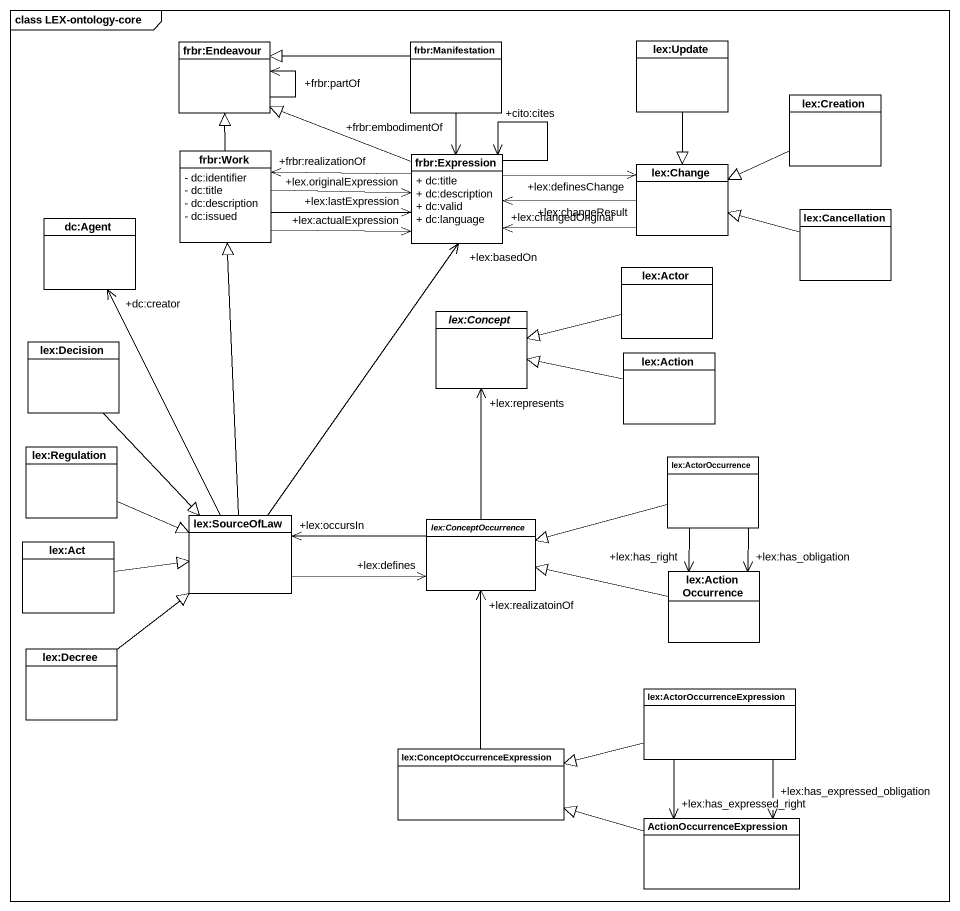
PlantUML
@startuml
mainframe class LEX-ontology-core
hide circle
hide empty members
skinparam classAttributeIconSize 0
class "frbr:Endeavour" as frbr_Endeavour
class "frbr:Manifestation" as frbr_Manifestation
class "lex:Update" as lex_Update
class "lex:Creation" as lex_Creation
class "frbr:Work" as frbr_Work {
  - dc:identifier
  - dc:title
  - dc:description
  - dc:issued
}
class "frbr:Expression" as frbr_Expression {
  + dc:title
  + dc:description
  + dc:valid
  + dc:language
}
class "lex:Change" as lex_Change
class "dc:Agent" as dc_Agent
class "lex:Cancellation" as lex_Cancellation
class "lex:Actor" as lex_Actor
abstract class "lex:Concept" as lex_Concept
class "lex:Decision" as lex_Decision
class "lex:Action" as lex_Action
class "lex:Regulation" as lex_Regulation
class "lex:ActorOccurrence" as lex_ActorOccurrence
class "lex:SourceOfLaw" as lex_SourceOfLaw
abstract class "lex:ConceptOccurrence" as lex_ConceptOccurrence
class "lex:Act" as lex_Act
class "lex:ActionOccurrence" as lex_ActionOccurrence
class "lex:Decree" as lex_Decree
class "lex:ActorOccurrenceExpression" as lex_ActorOccurrenceExpressio
class "lex:ConceptOccurrenceExpression" as lex_ConceptOccurrenceExpress
class ActionOccurrenceExpression
frbr_Endeavour --> "+frbr:partOf" frbr_Endeavour
frbr_Manifestation -left-|> frbr_Endeavour
frbr_Manifestation --> "+frbr:embodimentOf" frbr_Expression
lex_Update --|> lex_Change
lex_Creation -left-|> lex_Change
frbr_Work -up-|> frbr_Endeavour
frbr_Work -right-> "+lex.originalExpression" frbr_Expression
frbr_Work -right-> "+lex:lastExpression" frbr_Expression
frbr_Work -right-> "+lex:actualExpression" frbr_Expression
frbr_Expression -left-|> frbr_Endeavour
frbr_Expression -left-> "+frbr:realizationOf" frbr_Work
frbr_Expression --> "+cito:cites" frbr_Expression
frbr_Expression -right-> "+lex:definesChange" lex_Change
lex_Change -left-> "+lex:changedOriginal" frbr_Expression
lex_Change -left-> "+lex:changeResult" frbr_Expression
lex_Cancellation -left-|> lex_Change
lex_Actor -left-|> lex_Concept
lex_Decision --|> lex_SourceOfLaw
lex_Action -left-|> lex_Concept
lex_Regulation -right-|> lex_SourceOfLaw
lex_ActorOccurrence -left-|> lex_ConceptOccurrence
lex_ActorOccurrence --> "+lex:has_obligation" lex_ActionOccurrence
lex_ActorOccurrence --> "+lex:has_right" lex_ActionOccurrence
lex_SourceOfLaw -up-|> frbr_Work
lex_SourceOfLaw -up-> "+lex:basedOn" frbr_Expression
lex_SourceOfLaw -up-> "+dc:creator" dc_Agent
lex_SourceOfLaw -right-> "+lex:defines" lex_ConceptOccurrence
lex_ConceptOccurrence -up-> "+lex:represents" lex_Concept
lex_ConceptOccurrence -left-> "+lex:occursIn" lex_SourceOfLaw
lex_Act -right-|> lex_SourceOfLaw
lex_ActionOccurrence -left-|> lex_ConceptOccurrence
lex_Decree -up-|> lex_SourceOfLaw
lex_ActorOccurrenceExpressio -left-|> lex_ConceptOccurrenceExpress
lex_ActorOccurrenceExpressio --> "+lex:has_expressed_right" ActionOccurrenceExpression
lex_ActorOccurrenceExpressio --> "+lex:has_expressed_obligation" ActionOccurrenceExpression
lex_ConceptOccurrenceExpress -up-> "+lex:realizatoinOf" lex_ConceptOccurrence
ActionOccurrenceExpression -left-|> lex_ConceptOccurrenceExpress
@enduml
